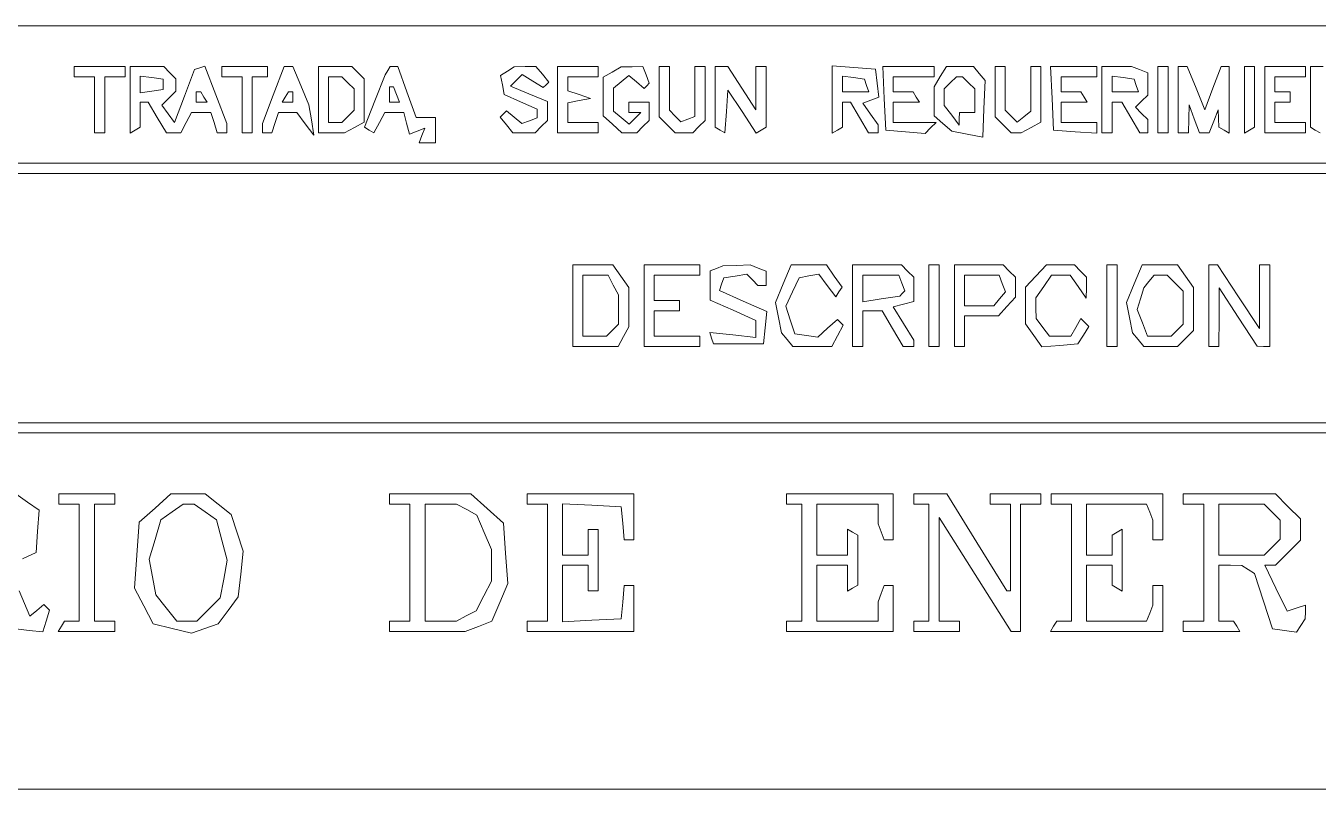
# Paper-space layout 'AN-01-DGE-004' of a CAD drawing. Header units: metres, sheet in millimetres. Extents: x 12 to 193, y 4 to 291.
# Drawn here: x 97.4 to 128.58, y 42.31 to 60.73 of the extents above; entities that cross this region are included whole.
import ezdxf

# ---------------------------------------------------------------- set-up
doc = ezdxf.new("R2010")
doc.units = ezdxf.units.M
doc.layers.add('DGE_CONTORNOS', color=7, linetype='Continuous', lineweight=0)
doc.layers.add('DGE_DATOS', color=7, linetype='Continuous', lineweight=0)

# ---------------------------------------------------------------- blocks, each defined once
blk = doc.blocks.new('LP_REF_DGE_MT_004')
at = {"layer": 'DGE_CONTORNOS'}
for points in [[(180.58, 59.07), (180.58, 57.413), (120.727, 57.413), (60.874, 57.413), (60.874, 59.07), (60.874, 60.728), (120.727, 60.728), (180.58, 60.728)], [(98.566, 59.623), (98.566, 59.5), (98.811, 59.5), (99.057, 59.5), (99.057, 58.825), (99.057, 58.15), (99.18, 58.15), (99.303, 58.15), (99.303, 58.825), (99.303, 59.5), (99.548, 59.5), (99.794, 59.5), (99.794, 59.623), (99.794, 59.746), (99.18, 59.746), (98.566, 59.746)], [(99.916, 58.94), (99.916, 58.135), (100.039, 58.211), (100.162, 58.287), (100.162, 58.587), (100.162, 58.886), (100.258, 58.886), (100.355, 58.886), (100.572, 58.518), (100.79, 58.15), (100.963, 58.15), (101.136, 58.15), (101.267, 58.395), (101.398, 58.641), (101.631, 58.641), (101.864, 58.641), (101.942, 58.395), (102.02, 58.15), (102.135, 58.15), (102.249, 58.15), (102.249, 58.261), (102.249, 58.373), (101.985, 59.064), (101.721, 59.754), (101.597, 59.712), (101.473, 59.671), (101.231, 59.033), (100.988, 58.394), (100.836, 58.602), (100.683, 58.811), (100.852, 58.98), (101.021, 59.149), (101.021, 59.3), (101.021, 59.451), (100.874, 59.598), (100.727, 59.746), (100.322, 59.746), (99.916, 59.746)], [(102.126, 59.623), (102.126, 59.5), (102.372, 59.5), (102.617, 59.5), (102.617, 58.825), (102.617, 58.15), (102.74, 58.15), (102.863, 58.15), (102.863, 58.825), (102.863, 59.5), (103.047, 59.5), (103.231, 59.5), (103.231, 59.623), (103.231, 59.746), (102.679, 59.746), (102.126, 59.746)], [(103.371, 59.059), (103.109, 58.373), (103.109, 58.261), (103.109, 58.15), (103.223, 58.15), (103.338, 58.15), (103.416, 58.395), (103.493, 58.641), (103.716, 58.641), (103.938, 58.641), (104.143, 58.364), (104.348, 58.088), (104.289, 58.457), (104.229, 58.825), (104.036, 59.285), (103.842, 59.746), (103.738, 59.746), (103.634, 59.746)], [(104.459, 58.948), (104.459, 58.15), (104.774, 58.15), (105.089, 58.15), (105.327, 58.277), (105.564, 58.404), (105.564, 58.927), (105.564, 59.451), (105.417, 59.598), (105.269, 59.746), (104.864, 59.746), (104.459, 59.746)], [(106.132, 59.647), (106.071, 59.549), (105.821, 58.916), (105.572, 58.282), (105.684, 58.213), (105.797, 58.143), (105.931, 58.392), (106.064, 58.641), (106.291, 58.641), (106.518, 58.641), (106.586, 58.379), (106.654, 58.118), (106.84, 58.189), (107.025, 58.26), (106.957, 58.082), (106.888, 57.904), (107.086, 57.904), (107.283, 57.904), (107.283, 58.211), (107.283, 58.518), (107.05, 58.518), (106.817, 58.518), (106.596, 59.132), (106.375, 59.746), (106.284, 59.746), (106.192, 59.746)], [(109.02, 59.637), (108.855, 59.532), (108.898, 59.301), (108.941, 59.07), (109.34, 58.895), (109.738, 58.719), (109.738, 58.615), (109.738, 58.51), (109.553, 58.439), (109.367, 58.368), (109.181, 58.522), (108.996, 58.676), (108.92, 58.6), (108.844, 58.524), (108.999, 58.337), (109.155, 58.15), (109.422, 58.15), (109.689, 58.15), (109.837, 58.297), (109.984, 58.444), (109.984, 58.672), (109.984, 58.899), (109.538, 59.085), (109.092, 59.271), (109.234, 59.413), (109.376, 59.555), (109.631, 59.396), (109.885, 59.238), (109.952, 59.304), (110.019, 59.371), (109.864, 59.559), (109.708, 59.746), (109.447, 59.744), (109.186, 59.742)], [(110.23, 58.948), (110.23, 58.15), (110.721, 58.15), (111.212, 58.15), (111.212, 58.272), (111.212, 58.395), (110.843, 58.395), (110.475, 58.395), (110.475, 58.632), (110.475, 58.869), (110.751, 58.924), (111.028, 58.978), (110.751, 59.069), (110.475, 59.16), (110.475, 59.33), (110.475, 59.5), (110.843, 59.5), (111.212, 59.5), (111.212, 59.623), (111.212, 59.746), (110.721, 59.746), (110.23, 59.746)], [(111.549, 59.613), (111.335, 59.488), (111.335, 59.022), (111.335, 58.556), (111.559, 58.353), (111.784, 58.15), (111.964, 58.15), (112.145, 58.15), (112.292, 58.297), (112.44, 58.444), (112.44, 58.665), (112.44, 58.886), (112.194, 58.886), (111.948, 58.886), (111.948, 58.763), (111.948, 58.641), (112.096, 58.641), (112.243, 58.641), (112.101, 58.499), (111.959, 58.356), (111.769, 58.514), (111.58, 58.671), (111.58, 58.948), (111.58, 59.225), (111.764, 59.377), (111.948, 59.53), (112.136, 59.375), (112.323, 59.22), (112.384, 59.281), (112.445, 59.342), (112.368, 59.544), (112.29, 59.746), (112.027, 59.742), (111.764, 59.738)], [(112.685, 59.141), (112.685, 58.535), (112.878, 58.343), (113.071, 58.15), (113.283, 58.15), (113.495, 58.15), (113.643, 58.297), (113.79, 58.444), (113.79, 59.095), (113.79, 59.746), (113.667, 59.746), (113.545, 59.746), (113.545, 59.145), (113.545, 58.544), (113.375, 58.479), (113.206, 58.414), (113.068, 58.552), (112.931, 58.69), (112.931, 59.218), (112.931, 59.746), (112.808, 59.746), (112.685, 59.746)], [(114.036, 59.016), (114.036, 58.287), (114.151, 58.215), (114.267, 58.144), (114.305, 58.662), (114.343, 59.179), (114.685, 58.66), (115.027, 58.141), (115.145, 58.214), (115.263, 58.287), (115.263, 59.016), (115.263, 59.746), (115.141, 59.746), (115.018, 59.746), (115.016, 59.224), (115.014, 58.702), (114.678, 59.223), (114.343, 59.744), (114.189, 59.745), (114.036, 59.746)], [(116.859, 58.947), (116.859, 58.135), (116.982, 58.211), (117.105, 58.287), (117.105, 58.587), (117.105, 58.886), (117.201, 58.886), (117.298, 58.886), (117.515, 58.518), (117.733, 58.15), (117.849, 58.15), (117.964, 58.15), (117.964, 58.245), (117.964, 58.341), (117.782, 58.601), (117.6, 58.861), (117.79, 58.934), (117.981, 59.008), (117.942, 59.346), (117.903, 59.684), (117.381, 59.722), (116.859, 59.76)], [(118.112, 58.978), (118.149, 58.211), (118.625, 58.172), (119.102, 58.133), (119.233, 58.264), (119.364, 58.395), (118.848, 58.395), (118.333, 58.395), (118.333, 58.641), (118.333, 58.886), (118.647, 58.886), (118.961, 58.886), (118.885, 59.009), (118.809, 59.132), (118.571, 59.132), (118.333, 59.132), (118.333, 59.316), (118.333, 59.5), (118.824, 59.5), (119.315, 59.5), (119.315, 59.623), (119.315, 59.746), (118.695, 59.746), (118.076, 59.746)], [(119.467, 59.502), (119.315, 59.258), (119.315, 58.907), (119.315, 58.556), (119.53, 58.37), (119.745, 58.183), (120.118, 58.113), (120.491, 58.043), (120.519, 58.725), (120.548, 59.407), (120.407, 59.577), (120.267, 59.746), (119.943, 59.746), (119.62, 59.746)], [(120.788, 59.141), (120.788, 58.535), (120.981, 58.343), (121.174, 58.15), (121.296, 58.15), (121.418, 58.15), (121.656, 58.277), (121.893, 58.404), (121.893, 59.075), (121.893, 59.746), (121.771, 59.746), (121.648, 59.746), (121.648, 59.208), (121.648, 58.671), (121.485, 58.536), (121.323, 58.401), (121.178, 58.545), (121.034, 58.69), (121.034, 59.218), (121.034, 59.746), (120.911, 59.746), (120.788, 59.746)], [(122.164, 58.978), (122.2, 58.211), (122.722, 58.173), (123.244, 58.135), (123.244, 58.265), (123.244, 58.395), (122.814, 58.395), (122.384, 58.395), (122.384, 58.641), (122.384, 58.886), (122.699, 58.886), (123.013, 58.886), (122.937, 59.009), (122.861, 59.132), (122.623, 59.132), (122.384, 59.132), (122.384, 59.316), (122.384, 59.5), (122.814, 59.5), (123.244, 59.5), (123.244, 59.623), (123.244, 59.746), (122.685, 59.746), (122.127, 59.746)], [(123.367, 58.948), (123.367, 58.15), (123.489, 58.15), (123.612, 58.15), (123.612, 58.518), (123.612, 58.886), (123.728, 58.886), (123.844, 58.886), (124.061, 58.518), (124.279, 58.15), (124.375, 58.15), (124.472, 58.15), (124.472, 58.309), (124.472, 58.469), (124.324, 58.616), (124.177, 58.763), (124.324, 58.911), (124.472, 59.058), (124.472, 59.327), (124.472, 59.597), (124.277, 59.671), (124.083, 59.746), (123.725, 59.746), (123.367, 59.746)], [(124.717, 58.948), (124.717, 58.15), (124.84, 58.15), (124.963, 58.15), (124.963, 58.948), (124.963, 59.746), (124.84, 59.746), (124.717, 59.746)], [(125.208, 58.948), (125.208, 58.15), (125.331, 58.15), (125.454, 58.15), (125.463, 58.487), (125.473, 58.825), (125.596, 58.487), (125.72, 58.15), (125.836, 58.15), (125.953, 58.15), (126.064, 58.426), (126.175, 58.702), (126.183, 58.494), (126.19, 58.287), (126.313, 58.211), (126.436, 58.135), (126.436, 58.94), (126.436, 59.746), (126.339, 59.746), (126.241, 59.746), (126.047, 59.224), (125.853, 58.702), (125.64, 59.224), (125.427, 59.746), (125.318, 59.746), (125.208, 59.746)], [(126.804, 58.94), (126.804, 58.135), (126.927, 58.211), (127.05, 58.287), (127.05, 59.016), (127.05, 59.746), (126.927, 59.746), (126.804, 59.746)], [(127.295, 58.948), (127.295, 58.15), (127.787, 58.15), (128.278, 58.15), (128.278, 58.272), (128.278, 58.395), (127.909, 58.395), (127.541, 58.395), (127.541, 58.641), (127.541, 58.886), (127.725, 58.886), (127.909, 58.886), (127.909, 59.009), (127.909, 59.132), (127.725, 59.132), (127.541, 59.132), (127.541, 59.316), (127.541, 59.5), (127.909, 59.5), (128.278, 59.5), (128.278, 59.623), (128.278, 59.746), (127.787, 59.746), (127.295, 59.746)], [(100.714, 59.316), (100.714, 59.193), (100.438, 59.154), (100.162, 59.115), (100.162, 59.316), (100.162, 59.517), (100.438, 59.478), (100.714, 59.439)], [(105.171, 59.353), (105.319, 59.205), (105.319, 58.948), (105.319, 58.69), (105.171, 58.542), (105.024, 58.395), (104.864, 58.395), (104.705, 58.395), (104.705, 58.948), (104.705, 59.5), (104.864, 59.5), (105.024, 59.5)], [(106.345, 59.07), (106.416, 58.886), (106.297, 58.886), (106.178, 58.886), (106.178, 59.07), (106.178, 59.255), (106.226, 59.255), (106.274, 59.255)], [(117.689, 59.285), (117.739, 59.132), (117.422, 59.132), (117.105, 59.132), (117.105, 59.324), (117.105, 59.517), (117.372, 59.478), (117.638, 59.439)], [(120.15, 59.353), (120.297, 59.205), (120.297, 58.923), (120.297, 58.641), (120.113, 58.641), (119.929, 58.641), (119.925, 58.487), (119.921, 58.334), (119.741, 58.572), (119.561, 58.81), (119.561, 59.008), (119.561, 59.205), (119.708, 59.353), (119.855, 59.5), (119.929, 59.5), (120.003, 59.5)], [(124.196, 59.285), (124.246, 59.132), (123.929, 59.132), (123.612, 59.132), (123.612, 59.324), (123.612, 59.517), (123.879, 59.478), (124.145, 59.439)], [(101.697, 59.009), (101.773, 58.886), (101.643, 58.886), (101.512, 58.886), (101.512, 59.009), (101.512, 59.132), (101.567, 59.132), (101.621, 59.132)], [(103.845, 59.009), (103.845, 58.886), (103.715, 58.886), (103.585, 58.886), (103.661, 59.009), (103.737, 59.132), (103.791, 59.132), (103.845, 59.132)], [(180.58, 54.159), (180.58, 51.152), (120.727, 51.152), (60.874, 51.152), (60.874, 54.159), (60.874, 57.167), (120.727, 57.167), (180.58, 57.167)], [(110.598, 53.975), (110.598, 52.993), (111.146, 52.993), (111.694, 52.993), (111.821, 53.231), (111.948, 53.468), (111.948, 53.94), (111.948, 54.412), (111.757, 54.685), (111.566, 54.958), (111.082, 54.958), (110.598, 54.958)], [(112.317, 53.975), (112.317, 52.993), (112.992, 52.993), (113.667, 52.993), (113.667, 53.116), (113.667, 53.239), (113.115, 53.239), (112.562, 53.239), (112.562, 53.546), (112.562, 53.853), (112.869, 53.853), (113.176, 53.853), (113.176, 53.975), (113.176, 54.098), (112.869, 54.098), (112.562, 54.098), (112.562, 54.405), (112.562, 54.712), (113.115, 54.712), (113.667, 54.712), (113.667, 54.835), (113.667, 54.958), (112.992, 54.958), (112.317, 54.958)], [(114.066, 54.876), (113.913, 54.814), (113.913, 54.462), (113.913, 54.11), (114.465, 53.865), (115.018, 53.621), (115.018, 53.414), (115.018, 53.207), (114.46, 53.27), (113.902, 53.333), (113.948, 53.194), (113.995, 53.055), (114.598, 53.055), (115.202, 53.055), (115.24, 53.445), (115.278, 53.835), (114.707, 54.087), (114.137, 54.34), (114.188, 54.495), (114.239, 54.651), (114.52, 54.692), (114.801, 54.733), (114.934, 54.6), (115.067, 54.466), (115.165, 54.466), (115.263, 54.466), (115.263, 54.637), (115.263, 54.808), (115.069, 54.883), (114.875, 54.958), (114.547, 54.948), (114.22, 54.938)], [(115.676, 54.506), (115.487, 54.054), (115.56, 53.689), (115.633, 53.323), (115.77, 53.158), (115.907, 52.993), (116.379, 52.993), (116.851, 52.993), (116.988, 53.249), (117.125, 53.505), (117.054, 53.576), (116.984, 53.646), (116.748, 53.433), (116.511, 53.219), (116.235, 53.26), (115.958, 53.3), (115.847, 53.633), (115.737, 53.967), (115.9, 54.307), (116.063, 54.648), (116.298, 54.693), (116.532, 54.738), (116.74, 54.463), (116.947, 54.187), (117.021, 54.307), (117.095, 54.426), (116.909, 54.692), (116.723, 54.958), (116.294, 54.958), (115.865, 54.958)], [(117.351, 53.975), (117.351, 52.993), (117.473, 52.993), (117.596, 52.993), (117.596, 53.423), (117.596, 53.853), (117.83, 53.853), (118.063, 53.853), (118.317, 53.423), (118.57, 52.993), (118.697, 52.993), (118.824, 52.993), (118.824, 53.071), (118.824, 53.148), (118.577, 53.547), (118.331, 53.946), (118.577, 54.011), (118.824, 54.075), (118.824, 54.369), (118.824, 54.663), (118.677, 54.81), (118.529, 54.958), (117.94, 54.958), (117.351, 54.958)], [(119.192, 53.975), (119.192, 52.993), (119.315, 52.993), (119.438, 52.993), (119.438, 53.975), (119.438, 54.958), (119.315, 54.958), (119.192, 54.958)], [(119.806, 53.975), (119.806, 52.993), (119.929, 52.993), (120.052, 52.993), (120.052, 53.361), (120.052, 53.73), (120.462, 53.73), (120.873, 53.73), (121.076, 53.954), (121.279, 54.179), (121.279, 54.421), (121.279, 54.663), (121.132, 54.81), (120.985, 54.958), (120.395, 54.958), (119.806, 54.958)], [(121.775, 54.689), (121.525, 54.42), (121.525, 53.98), (121.525, 53.539), (121.721, 53.259), (121.917, 52.98), (122.353, 53.017), (122.789, 53.055), (122.92, 53.264), (123.051, 53.472), (122.954, 53.569), (122.857, 53.666), (122.737, 53.453), (122.618, 53.239), (122.361, 53.239), (122.105, 53.239), (121.941, 53.454), (121.778, 53.668), (121.774, 53.917), (121.771, 54.166), (121.962, 54.439), (122.153, 54.712), (122.376, 54.712), (122.6, 54.712), (122.793, 54.436), (122.985, 54.159), (122.992, 54.411), (122.998, 54.663), (122.851, 54.81), (122.704, 54.958), (122.365, 54.958), (122.026, 54.958)], [(123.489, 53.975), (123.489, 52.993), (123.612, 52.993), (123.735, 52.993), (123.735, 53.975), (123.735, 54.958), (123.612, 54.958), (123.489, 54.958)], [(124.147, 54.506), (123.959, 54.054), (124.032, 53.689), (124.105, 53.323), (124.242, 53.158), (124.379, 52.993), (124.785, 52.993), (125.191, 52.993), (125.384, 53.186), (125.577, 53.379), (125.577, 53.895), (125.577, 54.412), (125.385, 54.685), (125.194, 54.958), (124.765, 54.958), (124.336, 54.958)], [(125.945, 53.975), (125.945, 52.993), (126.068, 52.993), (126.19, 52.993), (126.192, 53.699), (126.193, 54.405), (126.652, 53.701), (127.111, 52.996), (127.265, 52.995), (127.418, 52.993), (127.418, 53.975), (127.418, 54.958), (127.295, 54.958), (127.173, 54.958), (127.172, 54.19), (127.17, 53.423), (126.665, 54.19), (126.159, 54.958), (126.052, 54.958), (125.945, 54.958)], [(111.576, 54.475), (111.703, 54.237), (111.703, 53.885), (111.703, 53.533), (111.556, 53.386), (111.408, 53.239), (111.126, 53.239), (110.843, 53.239), (110.843, 53.975), (110.843, 54.712), (111.146, 54.712), (111.449, 54.712)], [(118.536, 54.523), (118.609, 54.333), (118.547, 54.272), (118.486, 54.21), (118.041, 54.138), (117.596, 54.066), (117.596, 54.389), (117.596, 54.712), (118.03, 54.712), (118.463, 54.712)], [(120.961, 54.512), (121.038, 54.313), (120.898, 54.144), (120.758, 53.975), (120.405, 53.975), (120.052, 53.975), (120.052, 54.344), (120.052, 54.712), (120.468, 54.712), (120.885, 54.712)], [(125.138, 54.519), (125.331, 54.326), (125.331, 53.93), (125.331, 53.533), (125.184, 53.386), (125.036, 53.239), (124.751, 53.239), (124.465, 53.239), (124.343, 53.562), (124.22, 53.885), (124.299, 54.145), (124.379, 54.405), (124.502, 54.559), (124.624, 54.712), (124.785, 54.712), (124.945, 54.712)], [(192.981, 46.609), (192.981, 42.312), (117.658, 42.312), (42.335, 42.312), (42.335, 46.609), (42.335, 50.906), (117.658, 50.906), (192.981, 50.906)], [(98.198, 49.31), (98.198, 49.187), (98.443, 49.187), (98.689, 49.187), (98.689, 47.775), (98.689, 46.363), (98.512, 46.363), (98.335, 46.363), (98.259, 46.241), (98.183, 46.118), (98.866, 46.118), (99.548, 46.118), (99.548, 46.241), (99.548, 46.363), (99.303, 46.363), (99.057, 46.363), (99.057, 47.775), (99.057, 49.187), (99.303, 49.187), (99.548, 49.187), (99.548, 49.31), (99.548, 49.433), (98.873, 49.433), (98.198, 49.433)], [(100.52, 49.091), (100.138, 48.75), (100.081, 47.956), (100.024, 47.161), (100.246, 46.732), (100.469, 46.302), (100.933, 46.187), (101.397, 46.073), (101.718, 46.187), (102.04, 46.302), (102.281, 46.626), (102.522, 46.949), (102.584, 47.501), (102.646, 48.053), (102.5, 48.495), (102.354, 48.938), (102.04, 49.185), (101.725, 49.433), (101.314, 49.433), (100.902, 49.433)], [(106.178, 49.31), (106.178, 49.187), (106.424, 49.187), (106.669, 49.187), (106.669, 47.775), (106.669, 46.363), (106.424, 46.363), (106.178, 46.363), (106.178, 46.241), (106.178, 46.118), (107.091, 46.118), (108.004, 46.118), (108.324, 46.24), (108.645, 46.362), (108.836, 46.819), (109.027, 47.276), (108.975, 48.004), (108.922, 48.733), (108.53, 49.083), (108.139, 49.433), (107.158, 49.433), (106.178, 49.433)], [(109.493, 49.31), (109.493, 49.187), (109.738, 49.187), (109.984, 49.187), (109.984, 47.775), (109.984, 46.363), (109.738, 46.363), (109.493, 46.363), (109.493, 46.241), (109.493, 46.118), (110.782, 46.118), (112.071, 46.118), (112.071, 46.67), (112.071, 47.223), (111.956, 47.223), (111.841, 47.223), (111.803, 46.824), (111.764, 46.425), (111.058, 46.388), (110.352, 46.351), (110.352, 47.033), (110.352, 47.714), (110.659, 47.714), (110.966, 47.714), (110.966, 47.407), (110.966, 47.1), (111.089, 47.1), (111.212, 47.1), (111.212, 47.837), (111.212, 48.573), (111.089, 48.573), (110.966, 48.573), (110.966, 48.266), (110.966, 47.959), (110.659, 47.959), (110.352, 47.959), (110.352, 48.579), (110.352, 49.199), (111.058, 49.163), (111.764, 49.126), (111.803, 48.727), (111.841, 48.328), (111.956, 48.328), (112.071, 48.328), (112.071, 48.88), (112.071, 49.433), (110.782, 49.433), (109.493, 49.433)], [(115.754, 49.31), (115.754, 49.187), (115.939, 49.187), (116.123, 49.187), (116.123, 47.775), (116.123, 46.363), (115.939, 46.363), (115.754, 46.363), (115.754, 46.241), (115.754, 46.118), (117.044, 46.118), (118.333, 46.118), (118.333, 46.67), (118.333, 47.223), (118.223, 47.223), (118.114, 47.223), (118.039, 47.029), (117.964, 46.834), (117.964, 46.599), (117.964, 46.363), (117.228, 46.363), (116.491, 46.363), (116.491, 47.039), (116.491, 47.714), (116.859, 47.714), (117.228, 47.714), (117.228, 47.4), (117.228, 47.086), (117.351, 47.161), (117.473, 47.237), (117.473, 47.837), (117.473, 48.436), (117.351, 48.512), (117.228, 48.588), (117.228, 48.274), (117.228, 47.959), (116.859, 47.959), (116.491, 47.959), (116.491, 48.573), (116.491, 49.187), (117.228, 49.187), (117.964, 49.187), (117.964, 48.952), (117.964, 48.716), (118.039, 48.522), (118.114, 48.328), (118.223, 48.328), (118.333, 48.328), (118.333, 48.88), (118.333, 49.433), (117.044, 49.433), (115.754, 49.433)], [(118.824, 49.31), (118.824, 49.187), (119.008, 49.187), (119.192, 49.187), (119.192, 47.775), (119.192, 46.363), (119.008, 46.363), (118.824, 46.363), (118.824, 46.241), (118.824, 46.118), (119.376, 46.118), (119.929, 46.118), (119.929, 46.241), (119.929, 46.363), (119.683, 46.363), (119.438, 46.363), (119.438, 47.616), (119.438, 48.868), (120.309, 47.493), (121.18, 46.118), (121.291, 46.118), (121.402, 46.118), (121.402, 47.653), (121.402, 49.187), (121.648, 49.187), (121.893, 49.187), (121.893, 49.31), (121.893, 49.433), (121.279, 49.433), (120.666, 49.433), (120.666, 49.31), (120.666, 49.187), (120.911, 49.187), (121.157, 49.187), (121.157, 48.144), (121.157, 47.1), (121.114, 47.1), (121.071, 47.1), (120.349, 48.266), (119.627, 49.433), (119.226, 49.433), (118.824, 49.433)], [(122.139, 49.31), (122.139, 49.187), (122.384, 49.187), (122.63, 49.187), (122.63, 47.775), (122.63, 46.363), (122.453, 46.363), (122.276, 46.363), (122.2, 46.241), (122.124, 46.118), (123.482, 46.118), (124.84, 46.118), (124.84, 46.67), (124.84, 47.223), (124.717, 47.223), (124.594, 47.223), (124.594, 46.987), (124.594, 46.752), (124.52, 46.558), (124.445, 46.363), (123.722, 46.363), (122.998, 46.363), (122.998, 47.039), (122.998, 47.714), (123.305, 47.714), (123.612, 47.714), (123.612, 47.476), (123.612, 47.237), (123.735, 47.161), (123.858, 47.086), (123.858, 47.837), (123.858, 48.588), (123.735, 48.512), (123.612, 48.436), (123.612, 48.198), (123.612, 47.959), (123.305, 47.959), (122.998, 47.959), (122.998, 48.573), (122.998, 49.187), (123.722, 49.187), (124.445, 49.187), (124.52, 48.993), (124.594, 48.799), (124.594, 48.563), (124.594, 48.328), (124.717, 48.328), (124.84, 48.328), (124.84, 48.88), (124.84, 49.433), (123.489, 49.433), (122.139, 49.433)], [(125.331, 49.31), (125.331, 49.187), (125.577, 49.187), (125.822, 49.187), (125.822, 47.775), (125.822, 46.363), (125.577, 46.363), (125.331, 46.363), (125.331, 46.241), (125.331, 46.118), (126.014, 46.118), (126.696, 46.118), (126.62, 46.241), (126.544, 46.363), (126.367, 46.363), (126.19, 46.363), (126.19, 47.039), (126.19, 47.714), (126.467, 47.712), (126.743, 47.71), (126.898, 47.612), (127.052, 47.514), (127.266, 46.847), (127.48, 46.179), (127.773, 46.138), (128.066, 46.096), (128.17, 46.261), (128.274, 46.425), (128.276, 46.587), (128.278, 46.748), (128.057, 46.678), (127.836, 46.608), (127.567, 47.161), (127.299, 47.714), (127.425, 47.714), (127.552, 47.714), (127.853, 48.015), (128.155, 48.317), (128.155, 48.573), (128.155, 48.83), (127.853, 49.131), (127.552, 49.433), (126.442, 49.433), (125.331, 49.433)], [(101.727, 48.999), (101.997, 48.81), (102.128, 48.321), (102.26, 47.833), (102.175, 47.381), (102.09, 46.93), (101.807, 46.647), (101.524, 46.363), (101.281, 46.363), (101.039, 46.363), (100.788, 46.683), (100.537, 47.002), (100.456, 47.431), (100.376, 47.86), (100.518, 48.335), (100.66, 48.81), (100.93, 48.999), (101.199, 49.187), (101.328, 49.187), (101.458, 49.187)], [(108.038, 49.055), (108.286, 48.922), (108.46, 48.506), (108.633, 48.09), (108.633, 47.712), (108.633, 47.333), (108.448, 46.975), (108.263, 46.616), (108.026, 46.49), (107.79, 46.363), (107.414, 46.363), (107.037, 46.363), (107.037, 47.775), (107.037, 49.187), (107.414, 49.187), (107.79, 49.187)], [(127.471, 48.994), (127.664, 48.801), (127.664, 48.573), (127.664, 48.345), (127.471, 48.152), (127.278, 47.959), (126.734, 47.959), (126.19, 47.959), (126.19, 48.573), (126.19, 49.187), (126.734, 49.187), (127.278, 49.187)]]:
    blk.add_lwpolyline(points, close=True, dxfattribs=at)
for points in [[(128.707, 59.744), (128.554, 59.745), (128.4, 59.746), (128.4, 59.016), (128.4, 58.287), (128.516, 58.215), (128.632, 58.144)], [(97.154, 46.179), (97.481, 46.141), (97.808, 46.104), (97.891, 46.366), (97.974, 46.627), (97.905, 46.697), (97.835, 46.767), (97.665, 46.625), (97.495, 46.484), (97.24, 47.096)], [(97.315, 47.865), (97.645, 48.023), (97.682, 48.532), (97.719, 49.041), (97.44, 49.237), (97.161, 49.433)]]:
    blk.add_lwpolyline(points, dxfattribs=at)

psp = doc.layouts.new('AN-01-DGE-004')

# ---------------------------------------------------------------- block references
at = {"layer": 'DGE_DATOS'}
psp.add_blockref('LP_REF_DGE_MT_004', (0, 0), dxfattribs=at)

doc.saveas('drawing.dxf')
